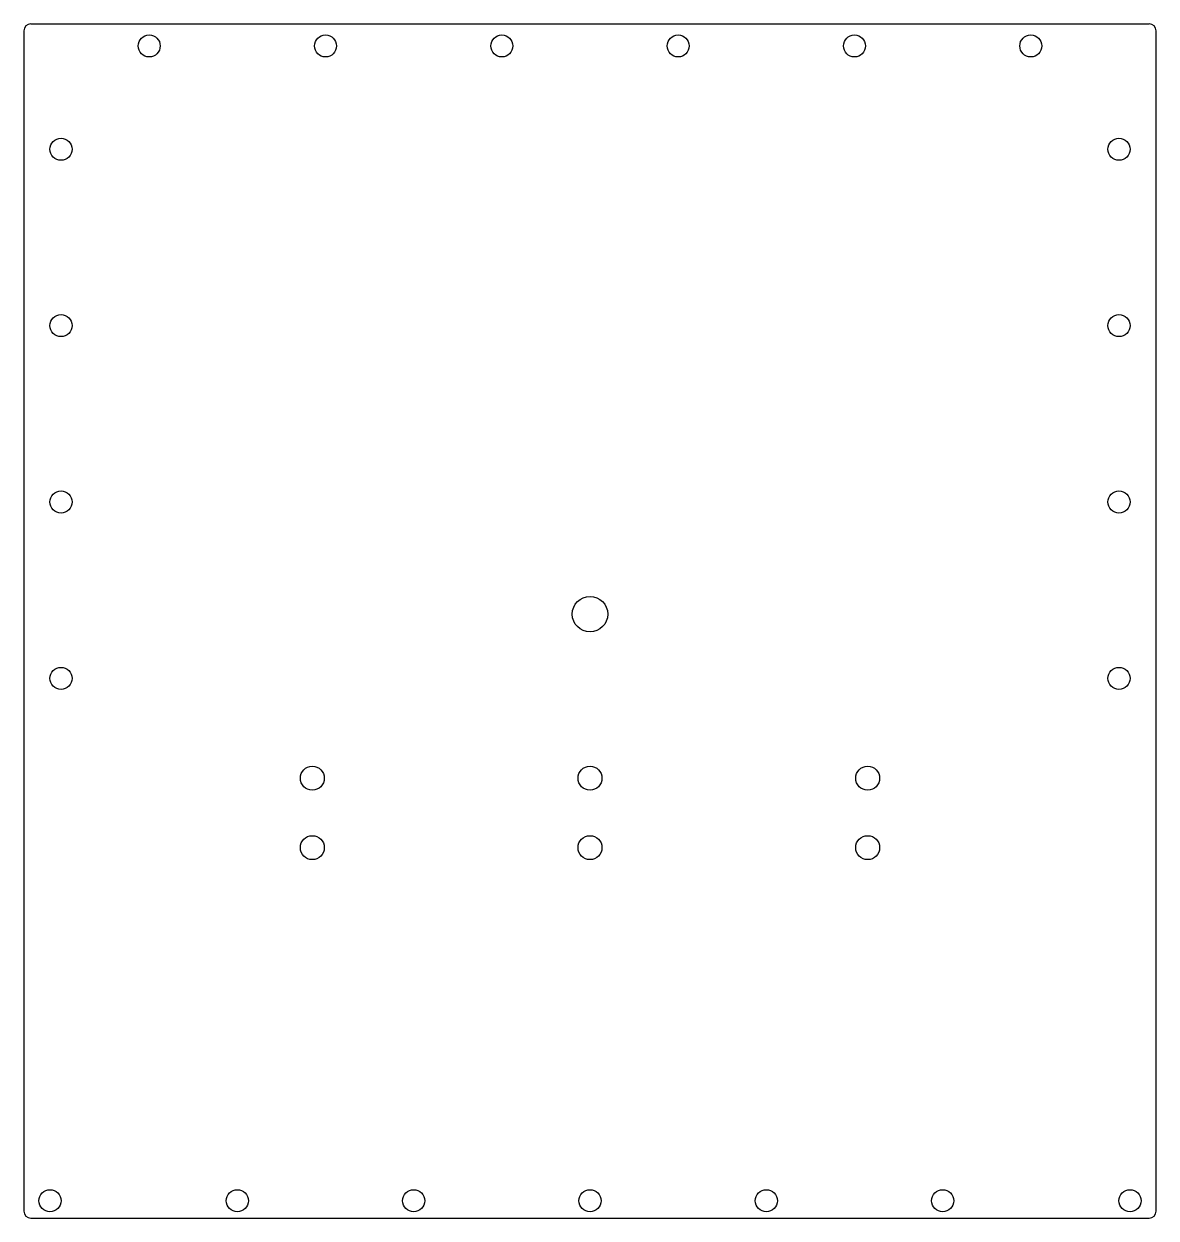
# Model space of a CAD drawing. Header units: millimetres. Extents: x 1 to 164, y -172 to 0.
import ezdxf

# ---------------------------------------------------------------- set-up
doc = ezdxf.new("R2010")
doc.units = ezdxf.units.MM

msp = doc.modelspace()

# ---------------------------------------------------------------- linework, layer by layer
at = {"color": 7, "linetype": 'Continuous', "lineweight": 25}
for p, q in [((2, 0), (163.1, 0)), ((1, -1), (1, -170.98)), ((164.1, -170.98), (164.1, -1)), ((2, -171.98), (163.1, -171.98))]:
    msp.add_line(p, q, dxfattribs=at)
for centre, radius in [((19.05, -3.175), 1.5875), ((44.45, -3.175), 1.5875), ((69.85, -3.175), 1.5875), ((95.25, -3.175), 1.5875), ((120.65, -3.175), 1.5875), ((146.05, -3.175), 1.5875), ((6.35, -18.05), 1.5875), ((158.75, -18.05), 1.5875), ((6.35, -43.45), 1.5875), ((158.75, -43.45), 1.5875), ((6.35, -68.85), 1.5875), ((158.75, -68.85), 1.5875), ((82.55, -85), 2.5527), ((6.35, -94.25), 1.5875), ((158.75, -94.25), 1.5875), ((42.55, -108.63038), 1.725), ((82.55, -108.63038), 1.725), ((122.55, -108.63038), 1.725), ((42.55, -118.63038), 1.725), ((82.55, -118.63038), 1.725), ((122.55, -118.63038), 1.725), ((4.7625, -169.48), 1.5875), ((31.75, -169.48), 1.5875), ((57.15, -169.48), 1.5875), ((82.55, -169.48), 1.5875), ((107.95, -169.48), 1.5875), ((133.35, -169.48), 1.5875), ((160.3375, -169.48), 1.5875)]:
    msp.add_circle(centre, radius, dxfattribs=at)
for centre, start, end in [((163.1, -1), 0, 90), ((2, -1), 90, 180), ((2, -170.98), 180, 270), ((163.1, -170.98), 270, 0)]:
    msp.add_arc(centre, 1, start, end, dxfattribs=at)

doc.saveas('drawing.dxf')
